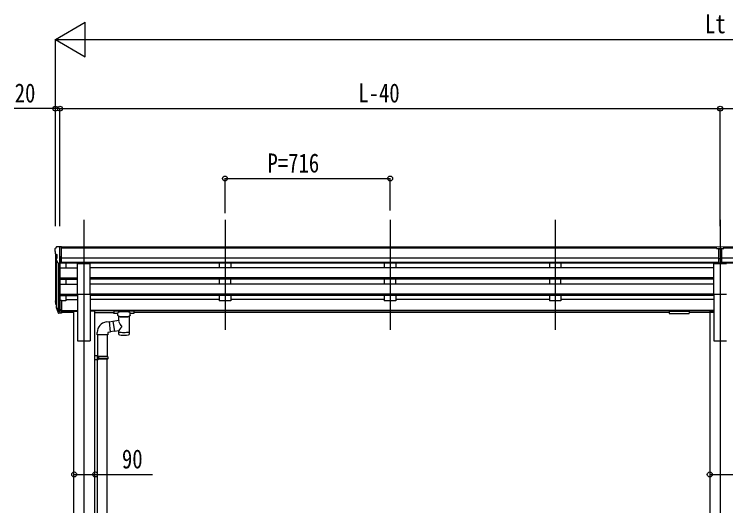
# Model space of a CAD drawing. Units: millimetres, scale not verified. Extents: x -10512 to 10512, y -7425 to 7425.
# Drawn here: x -4295 to -1208, y -2931 to -800 of the extents above; entities that cross this region are included whole.
import ezdxf
from ezdxf.enums import TextEntityAlignment as Align

# ---------------------------------------------------------------- set-up
doc = ezdxf.new("R2010")
doc.units = ezdxf.units.MM
doc.header["$LTSCALE"] = 30
for name, color, linetype in [('0-3_YKK_12', 2, 'Continuous'), ('0-4_YKK_13', 4, 'Continuous'), ('0-5_YKK_A1', 4, 'Continuous'), ('0-6_YKK_D', 6, 'Continuous')]:
    doc.layers.add(name, color=color, linetype=linetype)
doc.styles.add('ＭＳ ゴシック', font='')
doc.styles.get('ＭＳ ゴシック').set_extended_font_data('MS Gothic')

msp = doc.modelspace()

# ---------------------------------------------------------------- linework, layer by layer
at = {"layer": '0-3_YKK_12'}
for p, q in [((-3992.65, -1690.75), (-3992.65, -4865.15)), ((-3380.65, -1690.75), (-3380.65, -2168.26)), ((-2664.65, -1690.75), (-2664.65, -2168.26)), ((-1948.65, -1690.75), (-1948.65, -2168.26)), ((-1232.65, -1690.75), (-1232.65, -4865.15))]:
    msp.add_line(p, q, dxfattribs=at)
at = {"layer": '0-4_YKK_13'}
for p, q in [((-4118.65, -1816.5), (-4118.65, -1817.13)), ((-4111.74, -1807.7), (-4115.81, -1813.51)), ((-4108.65, -1807.13), (-4110.98, -1807.27)), ((-4108.65, -1807.13), (-4090.15, -1807.13)), ((-4096.65, -1880.12), (-4096.65, -1807.13)), ((-4090.15, -1807.13), (-4080.15, -1807.22)), ((-4090.15, -1879.12), (-4090.15, -1807.13)), ((-4080.15, -1808.74), (-4080.15, -1807.22)), ((-1249.15, -1815.17), (-1249.15, -1807.32)), ((-1249.15, -1815.17), (-1239.15, -1815.17)), ((-1232.65, -1815.98), (-1239.15, -1815.59)), ((-1239.15, -1817.17), (-1226.15, -1817.17)), ((-1226.15, -1815.65), (-1232.65, -1815.96)), ((-1226.15, -1878.79), (-1226.15, -1813.52)), ((-4116.12, -1838.32), (-4110.8, -1841.39)), ((-4110.65, -1841.65), (-4110.65, -1857.92)), ((-4104.27, -1878.3), (-4113.28, -1862.71)), ((-4096.65, -1880.12), (-4101.86, -1879.8)), ((-4090.15, -1879.12), (-4096.65, -1879.12)), ((-4020.15, -2012.58), (-4020.15, -1880.78)), ((-4020.15, -1880.78), (-3965.15, -1880.78)), ((-3965.15, -2012.58), (-3965.15, -1880.78)), ((-1260.15, -2012.58), (-1260.15, -1880.78)), ((-1260.15, -1880.78), (-1205.15, -1880.78)), ((-1239.15, -1858.69), (-1232.65, -1858.85)), ((-1239.15, -1877.73), (-1232.65, -1878.13)), ((-1232.65, -1858.85), (-1226.15, -1858.69)), ((-1232.65, -1878.13), (-1226.15, -1877.73)), ((-4020.15, -2012.58), (-3965.15, -2012.58)), ((-1260.15, -2012.58), (-1205.15, -2012.58)), ((-4115.55, -2055.04), (-4111.68, -2062.99)), ((-4114.95, -2053.67), (-4111.68, -2060.73)), ((-4113.24, -2066.32), (-4112.9, -2070.72)), ((-4096.65, -2040.85), (-4096.65, -2095.63)), ((-4090.15, -2040.85), (-4096.65, -2040.85)), ((-4090.15, -2040.85), (-4090.15, -2094.89)), ((-4112.9, -2070.72), (-4104.09, -2094.27)), ((-4112.29, -2070.16), (-4104.09, -2086.34)), ((-4103.08, -2085.21), (-4110.84, -2069.8)), ((-4096.65, -2085.89), (-4101.78, -2085.89)), ((-4096.65, -2087.69), (-4101.49, -2087.69)), ((-4096.65, -2095.63), (-4101.49, -2095.63)), ((-4090.15, -2080.99), (-4096.65, -2080.99)), ((-4090.15, -2085.87), (-4096.65, -2085.87)), ((-4090.15, -2094.89), (-4096.65, -2094.89)), ((-3862.65, -2085.44), (-3862.65, -2096.19)), ((-3777.65, -2084.77), (-3860.65, -2084.77)), ((-3777.65, -2086.95), (-3860.65, -2086.95)), ((-3846.15, -2096.86), (-3860.65, -2096.86)), ((-3846.15, -2103.67), (-3846.15, -2093.39)), ((-3792.15, -2103.67), (-3792.15, -2093.39)), ((-3777.65, -2096.86), (-3792.15, -2096.86)), ((-3775.65, -2085.44), (-3775.65, -2096.19)), ((-3775.65, -2085.63), (-3775.65, -2087.17)), ((-1453.65, -2085.44), (-1453.65, -2096.19)), ((-1453.65, -2085.63), (-1453.65, -2087.17)), ((-1451.65, -2084.77), (-1368.65, -2084.77)), ((-1451.65, -2086.95), (-1368.65, -2086.95)), ((-1451.65, -2096.86), (-1368.65, -2096.86)), ((-1366.65, -2085.44), (-1366.65, -2096.19)), ((-3867.27, -2129.65), (-3842.05, -2125.73)), ((-3867.27, -2129.65), (-3860.25, -2174.91)), ((-3842.05, -2125.74), (-3842.05, -2108.16)), ((-3796.25, -2108.17), (-3796.23, -2188.46)), ((-3896.01, -2133.54), (-3883.5, -2131.99)), ((-3866.98, -2131.53), (-3883.31, -2134.06)), ((-3935.41, -2189.55), (-3935.41, -2178.64)), ((-3889.41, -2189.55), (-3935.41, -2189.55)), ((-3933.45, -2189.55), (-3933.45, -2280.52)), ((-3891.45, -2189.55), (-3891.45, -2283.08)), ((-3860.54, -2173.03), (-3879.65, -2175.99)), ((-3842.05, -2172.08), (-3860.25, -2174.91)), ((-3842.07, -2188.46), (-3842.05, -2171.83)), ((-3931.45, -2280.58), (-3947.45, -2280.11)), ((-3947.45, -2280.11), (-3947.45, -2298.05)), ((-3931.45, -2282.58), (-3933.45, -2282.58)), ((-3890.45, -2283.08), (-3933.45, -2283.08)), ((-3931.45, -2282.58), (-3931.45, -2280.58)), ((-3928.97, -2285.08), (-3928.54, -2283.08)), ((-3889.45, -2285.08), (-3890.45, -2283.08)), ((-3931.45, -2297.58), (-3947.45, -2298.05)), ((-3889.45, -2285.08), (-3933.45, -2285.08)), ((-3889.45, -2293.08), (-3933.45, -2293.08)), ((-3890.45, -2295.08), (-3933.45, -2295.08)), ((-3933.45, -3139.77), (-3933.45, -2297.64)), ((-3931.45, -2297.58), (-3931.45, -2295.58)), ((-3891.45, -3142.33), (-3891.45, -2295.08)), ((-3889.45, -2293.08), (-3890.45, -2295.08)), ((-3889.45, -2285.08), (-3889.45, -2293.08))]:
    msp.add_line(p, q, dxfattribs=at)
for points in [[(-1249.15, -1807.32), (-1231.15, -1807.17), (-1216.15, -1807.3)], [(-1226.15, -1878.79), (-1232.65, -1879.19), (-1239.15, -1878.79), (-1239.15, -1813.45)], [(-1226.15, -1815.12), (-1216.15, -1815.04), (-1216.15, -1807.3)], [(-1226.15, -1859.79), (-1229.41, -1859.87), (-1232.65, -1859.95), (-1235.89, -1859.87), (-1239.15, -1859.79)], [(-3860.65, -2084.77), (-3861, -2084.78), (-3861.53, -2084.8), (-3861.98, -2084.85), (-3862.28, -2084.93), (-3862.45, -2085.03), (-3862.57, -2085.17), (-3862.64, -2085.35), (-3862.65, -2085.44)], [(-3860.65, -2096.86), (-3861, -2096.85), (-3861.53, -2096.83), (-3861.98, -2096.78), (-3862.28, -2096.7), (-3862.45, -2096.6), (-3862.57, -2096.46), (-3862.64, -2096.28), (-3862.65, -2096.19)], [(-3775.65, -2085.44), (-3775.69, -2085.24), (-3775.77, -2085.1), (-3775.87, -2085.01), (-3775.97, -2084.95), (-3776.09, -2084.9), (-3776.38, -2084.84), (-3776.87, -2084.79), (-3777.41, -2084.77), (-3777.65, -2084.77)], [(-3775.65, -2096.19), (-3775.69, -2096.39), (-3775.77, -2096.53), (-3775.87, -2096.62), (-3775.97, -2096.68), (-3776.09, -2096.73), (-3776.38, -2096.79), (-3776.87, -2096.84), (-3777.41, -2096.86), (-3777.65, -2096.86)], [(-1453.65, -2085.44), (-1453.61, -2085.24), (-1453.53, -2085.1), (-1453.43, -2085.01), (-1453.33, -2084.95), (-1453.21, -2084.9), (-1452.91, -2084.84), (-1452.42, -2084.79), (-1451.88, -2084.77), (-1451.65, -2084.77)], [(-1453.65, -2096.19), (-1453.61, -2096.39), (-1453.53, -2096.53), (-1453.43, -2096.62), (-1453.33, -2096.68), (-1453.21, -2096.73), (-1452.91, -2096.79), (-1452.42, -2096.84), (-1451.88, -2096.86), (-1451.65, -2096.86)], [(-1368.65, -2084.77), (-1368.3, -2084.78), (-1367.77, -2084.8), (-1367.32, -2084.85), (-1367.01, -2084.93), (-1366.84, -2085.03), (-1366.72, -2085.17), (-1366.66, -2085.35), (-1366.65, -2085.44)], [(-1368.65, -2096.86), (-1368.3, -2096.85), (-1367.77, -2096.83), (-1367.32, -2096.78), (-1367.01, -2096.7), (-1366.84, -2096.6), (-1366.72, -2096.46), (-1366.66, -2096.28), (-1366.65, -2096.19)], [(-3842.05, -2108.16), (-3842.28, -2108.06), (-3843.64, -2107.33), (-3844.75, -2106.48), (-3845.51, -2105.61), (-3845.97, -2104.72), (-3846.14, -2103.83)], [(-3792.19, -2103.61), (-3792.16, -2103.97), (-3792.41, -2104.92), (-3792.93, -2105.81), (-3793.73, -2106.65), (-3794.85, -2107.44), (-3796.25, -2108.17)], [(-3883.5, -2131.99), (-3879.49, -2177.81), (-3889.41, -2179.55), (-3889.41, -2189.55)], [(-3931.45, -2295.58), (-3933.45, -2295.58), (-3933.45, -2282.58)], [(-3928.97, -2285.08), (-3928.97, -2293.08), (-3928.54, -2295.08)]]:
    msp.add_lwpolyline(points, dxfattribs=at)
for centre, radius, start, end in [((-4115.65, -1816.5), 3, 93, 180), ((-3916.65, -1817.13), 202, 180, 184.94904), ((-4110.92, -1808.27), 1, 93.5, 145), ((-4111.74, -1833.94), 6.18, 185.7035, 224.99897), ((-4110.95, -1841.65), 0.3, 0, 60), ((-4110.68, -1861.21), 3, 94.7167, 210), ((-4110.95, -1857.92), 0.3, 274.7167, 0), ((-4101.68, -1876.8), 3, 210, 266.5), ((-4087.47, -2045.93), 29.53, 186.50806, 197.98144), ((-4086.06, -2044.17), 30.41, 187.1552, 198.19734), ((-3889.5, -2178.99), 45.91, 98.14944, 179.55845)]:
    msp.add_arc(centre, radius, start, end, dxfattribs=at)
for centre, major_axis, ratio, start_param, end_param in [((-1208.08, -1817.48), (24.57, -1.51), 0.121868, 3.1422238, 3.1491027), ((-4028, -2046.36), (-89.06, 1.43), 0.57596, 6.1962358, 6.3678173), ((-4028.79, -2039.68), (87.93, 4.42), 0.541684, 3.0659337, 3.2228513), ((-4111.94, -2066.32), (1.3, 0), 0.90356, 1.3700892, 3.347195), ((-4026.02, -2050.13), (-89.07, 0), 0.90356, 0.2056023, 0.2515348), ((-4026.73, -2046.26), (-88.05, 0), 0.90356, 0.2662965, 0.3003836), ((-4101.49, -2084.98), (-3, 0), 0.90356, 0.5235988, 1.5707963), ((-4101.49, -2092.92), (3, 0), 0.90356, 3.6651914, 4.712389), ((-4101.78, -2084.53), (-1.5, 0), 0.90356, 0.5235988, 1.5707963), ((-3860.65, -2087.17), (-2, 0), 0.109601, 4.712389, 6.2831853), ((-3819.15, -2093.39), (-27, 0), 0.122176, 3.1415927, 6.2831853), ((-3777.65, -2087.17), (-2, 0), 0.109601, 3.1415927, 4.712389), ((-1451.65, -2087.17), (2, 0), 0.109601, 1.5707963, 3.1415927), ((-1368.65, -2087.17), (2, 0), 0.109601, 0, 1.5707963), ((-3830.15, -2103.67), (-16, 0), 0.361356, 0, 0.0194874), ((-3819.15, -2152.28), (22.81, -26.62), 0.234429, 3.1563334, 4.5976381), ((-3819.14, -2108.62), (-22.92, 0.42), 0.07247, 0.0008089, 1.5716053), ((-3819.14, -2110.24), (-22.92, 0.42), 0.07247, 0.0008089, 1.5716053), ((-3819.16, -2108.62), (22.91, 0.42), 0.072511, 4.711586, 6.2823824), ((-3819.16, -2110.24), (22.91, 0.42), 0.072511, 4.711586, 6.2823824), ((-3821.7, -2149.64), (-20.32, -22.25), 0.045535, 4.9756507, 6.2441899), ((-3819.15, -2188.46), (-22.92, 0), 0.101955, 6.2829723, 9.4248207), ((-3819.15, -2176.02), (-22.91, 0), 0.122865, 6.2831853, 9.424778)]:
    msp.add_ellipse(centre, major_axis=major_axis, ratio=ratio, start_param=start_param, end_param=end_param, dxfattribs=at)
at = {"layer": '0-5_YKK_A1'}
for p, q in [((-1249.15, -1808.74), (-4090.15, -1808.74)), ((-1249.15, -1813.95), (-4090.15, -1813.95)), ((-1226.15, -1813.95), (-1226.15, -1813.95)), ((1624.85, -1808.74), (-1216.15, -1808.74)), ((1624.85, -1813.95), (-1216.15, -1813.95)), ((-4116.65, -1837.71), (-4116.65, -2040.49)), ((-4096.65, -1848.23), (-4096.65, -2040.85)), ((-4111.68, -1865.48), (-4111.68, -2067.2)), ((-4102.65, -1879.64), (-4102.66, -2085.63)), ((-1239.15, -1857.48), (-4090.15, -1857.48)), ((-1239.15, -1875.34), (-4090.15, -1875.34)), ((-1239.15, -1878.58), (-4090.15, -1878.58)), ((-4071.65, -1878.58), (-4071.65, -1899.16)), ((-3405.65, -1878.68), (-3405.65, -1899.06)), ((-3355.65, -1878.68), (-3355.65, -1899.06)), ((-2689.65, -1878.68), (-2689.65, -1899.06)), ((-2639.65, -1878.68), (-2639.65, -1899.06)), ((-1973.65, -1878.68), (-1973.65, -1900.55)), ((-1923.65, -1878.68), (-1923.65, -1900.55)), ((1624.85, -1857.48), (-1226.15, -1857.48)), ((1624.85, -1875.34), (-1226.15, -1875.34)), ((1624.85, -1878.58), (-1226.15, -1878.58)), ((-4096.65, -1899.16), (-4020.15, -1899.16)), ((-1260.15, -1899.16), (-3965.15, -1899.16)), ((-3355.65, -1899.06), (-3405.65, -1899.06)), ((-2639.65, -1899.06), (-2689.65, -1899.06)), ((-1923.65, -1899.06), (-1973.65, -1899.06)), ((-4096.65, -1942.53), (-4020.15, -1942.53)), ((-4096.65, -1944.02), (-4020.15, -1944.02)), ((-1260.15, -1942.53), (-3965.15, -1942.53)), ((-1260.15, -1944.02), (-3965.15, -1944.02)), ((-4096.65, -1948.34), (-4020.15, -1948.34)), ((-4096.65, -1969.27), (-4020.15, -1969.27)), ((-4071.65, -1948.34), (-4071.65, -1969.27)), ((-1260.15, -1948.34), (-3965.15, -1948.34)), ((-1260.15, -1969.17), (-3965.15, -1969.17)), ((-3405.65, -1948.34), (-3405.65, -1969.17)), ((-3355.65, -1969.17), (-3405.65, -1969.17)), ((-3355.65, -1969.17), (-3355.65, -1948.34)), ((-2689.65, -1948.34), (-2689.65, -1969.17)), ((-2639.65, -1969.17), (-2689.65, -1969.17)), ((-2639.65, -1969.17), (-2639.65, -1948.34)), ((-1973.65, -1948.34), (-1973.65, -1969.17)), ((-1923.65, -1969.17), (-1973.65, -1969.17)), ((-1923.65, -1969.17), (-1923.65, -1948.34)), ((-4096.65, -2012.63), (-4020.15, -2012.63)), ((-4096.65, -2014.12), (-4020.15, -2014.12)), ((-4096.65, -2018.44), (-4020.15, -2018.44)), ((-4071.65, -2018.44), (-4071.65, -2041.49)), ((-4071.65, -2036.54), (-4020.15, -2036.54)), ((-4020.15, -2012.58), (-4020.15, -2215.15)), ((-3965.15, -2012.58), (-3965.15, -2215.15)), ((-1260.15, -2012.63), (-3965.15, -2012.63)), ((-1260.15, -2014.12), (-3965.15, -2014.12)), ((-1260.15, -2018.44), (-3965.15, -2018.44)), ((-3405.65, -2036.54), (-3965.15, -2036.54)), ((-3405.65, -2018.44), (-3405.65, -2041.49)), ((-3355.65, -2018.44), (-3355.65, -2041.49)), ((-2689.65, -2036.54), (-3355.65, -2036.54)), ((-2689.65, -2018.44), (-2689.65, -2041.49)), ((-2639.65, -2018.44), (-2639.65, -2041.49)), ((-1973.65, -2036.54), (-2639.65, -2036.54)), ((-1973.65, -2018.44), (-1973.65, -2041.49)), ((-1923.65, -2018.44), (-1923.65, -2041.49)), ((-1260.15, -2036.54), (-1923.65, -2036.54)), ((-1260.15, -2012.58), (-1260.15, -2215.15)), ((-4071.65, -2041.49), (-4090.15, -2041.49)), ((-3355.65, -2041.49), (-3405.65, -2041.49)), ((-2639.65, -2041.49), (-2689.65, -2041.49)), ((-1923.65, -2041.49), (-1973.65, -2041.49)), ((-4090.15, -2083.56), (-4020.15, -2083.56)), ((-4090.15, -2084.96), (-4020.15, -2084.96)), ((-4037.85, -2092.64), (-4090.15, -2092.64)), ((-4037.85, -2086.15), (-4037.85, -4715.15)), ((-4037.85, -2086.15), (-4020.15, -2086.15)), ((-1260.15, -2083.56), (-3965.15, -2083.56)), ((-1260.15, -2084.96), (-3965.15, -2084.96)), ((-3947.45, -2086.15), (-3965.15, -2086.15)), ((-3947.45, -2086.15), (-3947.45, -4715.15)), ((-3947.45, -2092.64), (-3862.65, -2092.64)), ((-1453.65, -2092.64), (-3775.65, -2092.64)), ((-1260.15, -2092.64), (-1366.65, -2092.64)), ((-1277.85, -2086.15), (-1277.85, -4715.15)), ((-1277.85, -2086.15), (-1260.15, -2086.15)), ((-4020.15, -2215.15), (-3965.15, -2215.15)), ((-1260.15, -2215.15), (-1205.15, -2215.15))]:
    msp.add_line(p, q, dxfattribs=at)
at = {"layer": '0-6_YKK_D'}
for p, q in [((-4116.65, -908.74), (-3986.74, -833.74)), ((-3986.74, -983.74), (-3986.74, -833.74)), ((-4116.65, -1718.31), (-4116.65, -907.74)), ((-4116.65, -908.74), (-3986.74, -983.74)), ((-4116.65, -908.74), (-3856.84, -908.74)), ((-3966.65, -908.74), (1501.35, -908.74)), ((-4116.65, -1717.31), (-4116.65, -1207.74)), ((-4096.65, -1718.31), (-4096.65, -1207.74)), ((-4096.65, -1718.31), (-4096.65, -1207.74)), ((-4096.65, -1208.74), (-1232.65, -1208.74)), ((-1232.65, -1718.31), (-1232.65, -1207.74)), ((-1232.65, -1718.31), (-1232.65, -1207.74)), ((-1232.65, -1208.74), (1631.35, -1208.74)), ((-3380.65, -1661.86), (-3380.65, -1510.75)), ((-3380.65, -1511.75), (-2664.65, -1511.75)), ((-2664.65, -1650.72), (-2664.65, -1510.75)), ((-1277.85, -2773.04), (-1277.85, -2795.7))]:
    msp.add_line(p, q, dxfattribs=at)
for points in [[(-4096.65, -1208.74), (-4116.65, -1208.74), (-4295.15, -1208.74)], [(-4034.85, -2794.7), (-3944.45, -2794.7), (-3694.65, -2794.7)], [(-1277.85, -2794.7), (-1187.45, -2794.7), (-938.9, -2794.7)]]:
    msp.add_lwpolyline(points, dxfattribs=at)
for centre in [(-4116.65, -1208.74), (-4096.65, -1208.74), (-4096.65, -1208.74), (-1232.65, -1208.74), (-1232.65, -1208.74), (-3380.65, -1511.75), (-2664.65, -1511.75), (-4034.85, -2794.7), (-3944.45, -2794.7), (-1277.85, -2794.7)]:
    msp.add_circle(centre, 10.62, dxfattribs=at)

# ---------------------------------------------------------------- texts
at = {"layer": '0-6_YKK_D', "style": 'ＭＳ ゴシック', "width": 0.8}
for s, p in [('Lt', (-1298.65, -906.74)), ('20', (-4293.15, -1206.74)), ('L-40', (-2802.65, -1206.74)), ('P=716', (-3196.65, -1510.45)), ('90', (-3827.95, -2793.4))]:
    msp.add_text(s, height=82.48, dxfattribs=at).set_placement(p, align=Align.BOTTOM_LEFT)

doc.saveas('drawing.dxf')
